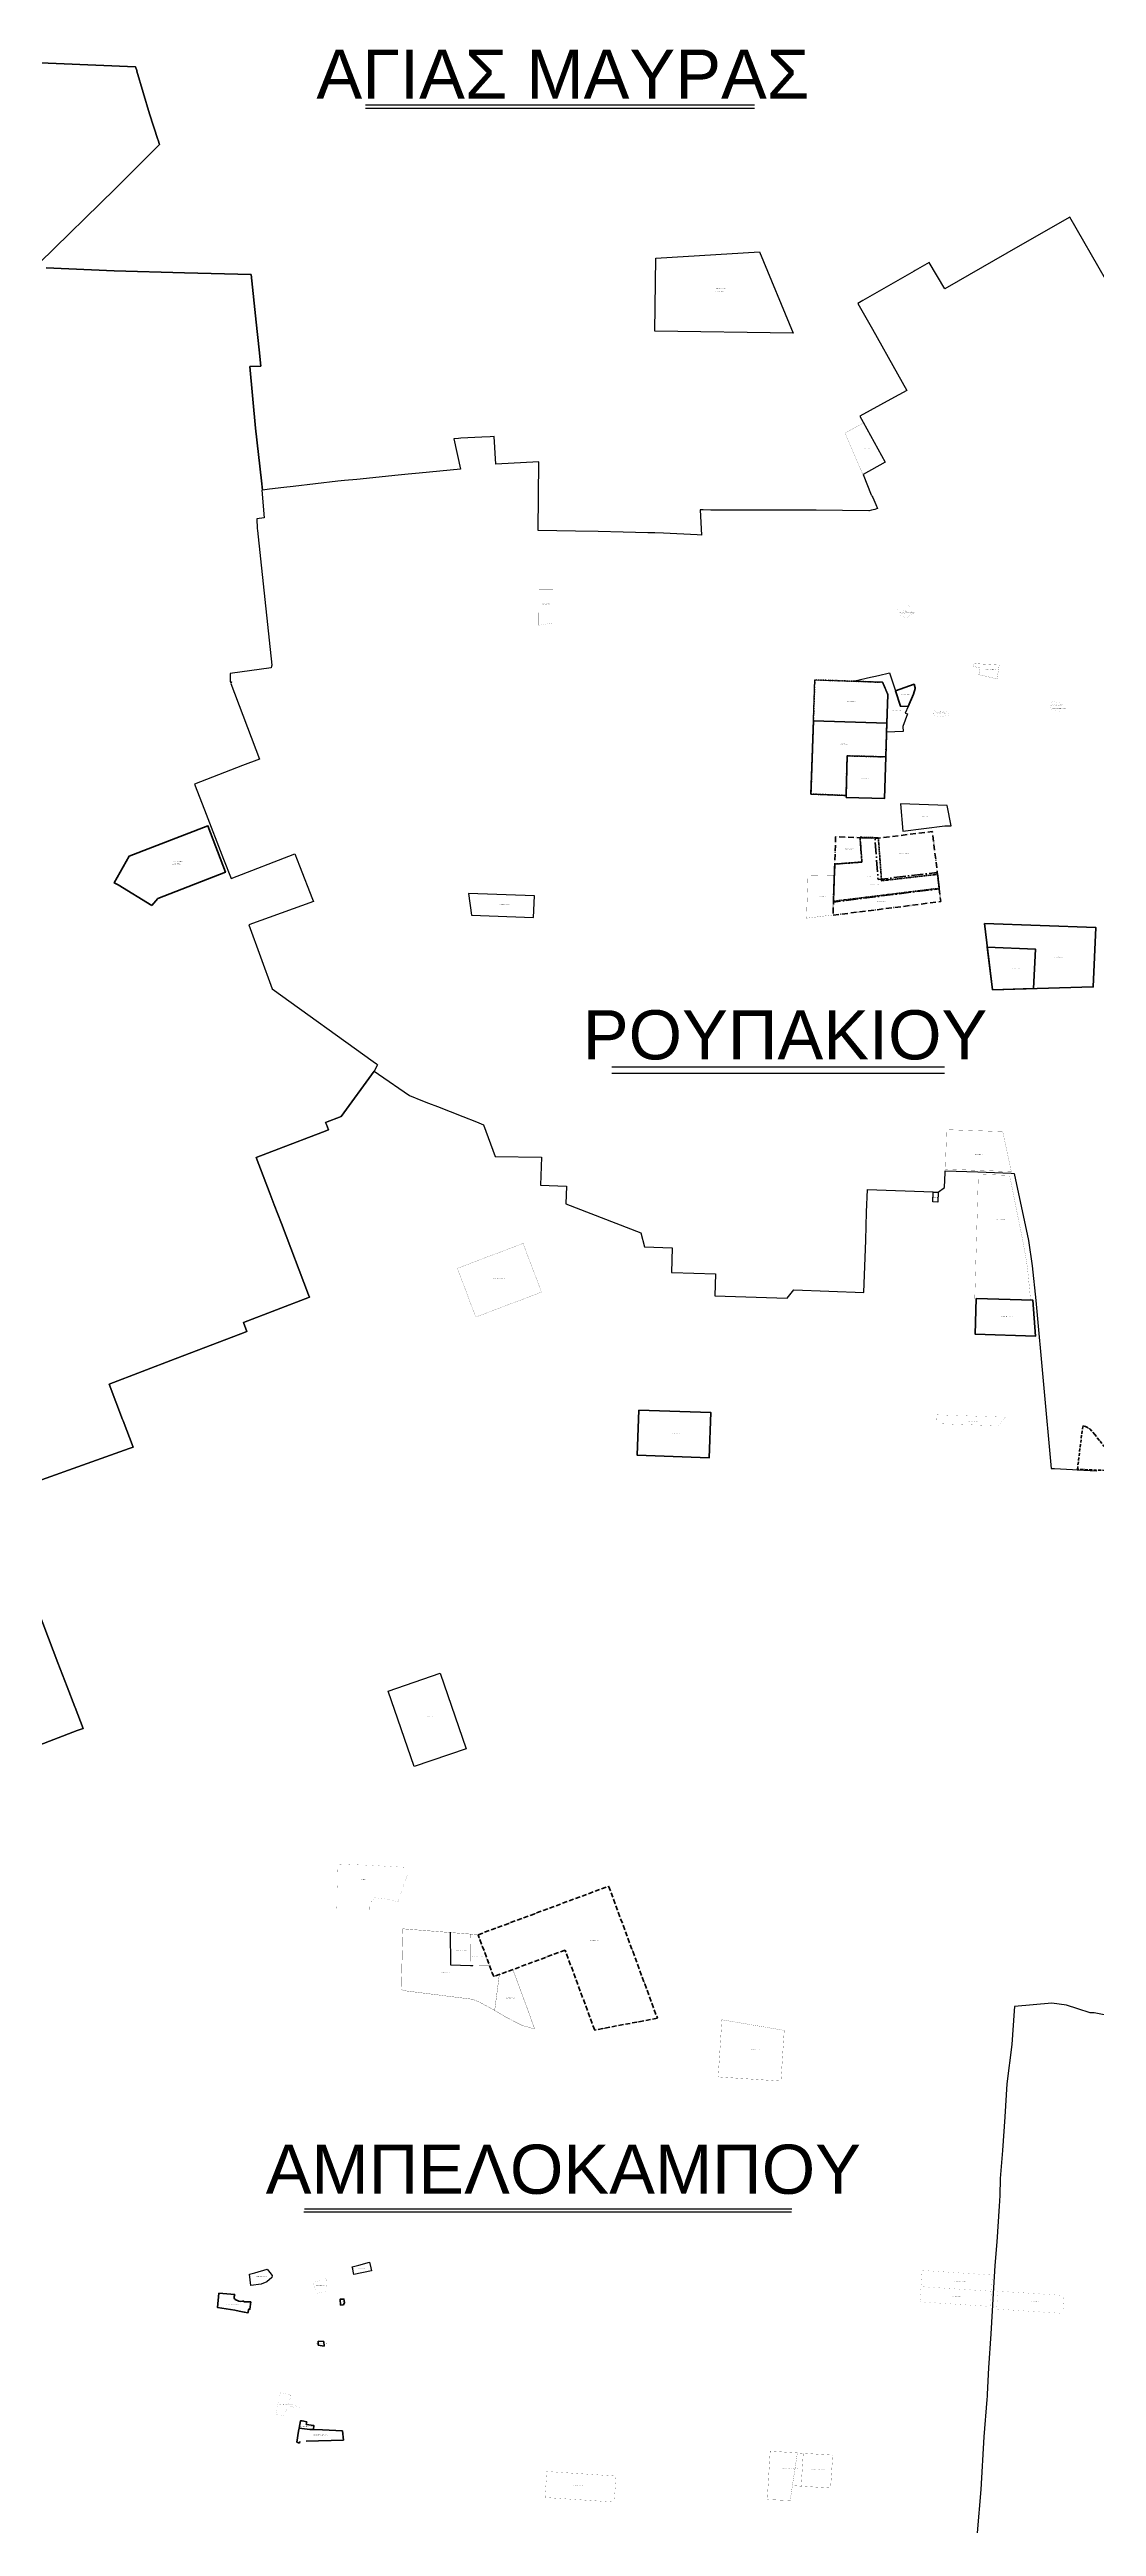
# Model space of a CAD drawing. Header units: metres. Extents: x 245125 to 394351, y 270578 to 4233311.
# Drawn here: x 262653 to 264783, y 4189865 to 4194904 of the extents above; entities that cross this region are included whole.
import ezdxf
from ezdxf.enums import TextEntityAlignment as Align
from ezdxf.lldxf.tags import DXFTag

# ---------------------------------------------------------------- set-up
doc = ezdxf.new("R2010")
doc.units = ezdxf.units.M
for name, pattern in [('3DOT2', [0.75, 0.25, -0.125, 0, -0.125, 0, -0.125, 0, -0.125]), ('AXONAS', [7, 5, -1, 0, -1]), ('DASHDOT', [25.4, 12.7, -6.35, 0, -6.35]), ('DASHDOT_LINE', [18, 12, -3, 0, -3]), ('t-orio', [0.79, 0.5, -0.12, 0.05, -0.12])]:
    doc.linetypes.add(name, pattern=pattern)
for name, color, linetype in [('4178-(1-64)', 129, 'Continuous'), ('4495-(228-329)', 103, 'Continuous'), ('4495-(330-430)', 229, 'Continuous'), ('ASTOTA', 7, 'Continuous'), ('topo2011', 23, 'Continuous'), ('topo2012', 144, 'Continuous'), ('topo2013', 66, 'Continuous'), ('topo2014', 230, 'Continuous'), ('topo2016', 36, 'Continuous'), ('topo2017', 2, 'Continuous'), ('topo2018', 5, 'Continuous'), ('topo2019', 6, 'Continuous'), ('topo2020', 3, 'Continuous'), ('topo2021', 4, 'Continuous'), ('topo2022', 30, 'Continuous'), ('topo2024', 160, 'Continuous'), ('topo2025', 112, 'Continuous'), ('topo2026', 192, 'Continuous'), ('ΗΛΕΙΑ_Ονομασία ΟΤΑ_ΟΚΧΕ', 6, 'Continuous')]:
    doc.layers.add(name, color=color, linetype=linetype)
doc.styles.add('ARIAL', font='arial.ttf')
doc.styles.get("Standard").update_dxf_attribs({"font": 'arial.ttf'})
tags = doc.linetypes.add('DASHDOT2', pattern=[0.5, 0.25, -0.125, 0, -0.125]).pattern_tags.tags
tags[10:11] = [DXFTag(74, 4), DXFTag(75, 0), DXFTag(340, '0'), DXFTag(46, 1.0), DXFTag(50, 0.0), DXFTag(44, 0.0), DXFTag(45, 0.0)]
tags[8:9] = [DXFTag(74, 4), DXFTag(75, 0), DXFTag(340, '0'), DXFTag(46, 1.0), DXFTag(50, 0.0), DXFTag(44, 0.0), DXFTag(45, 0.0)]
tags[6:7] = [DXFTag(74, 4), DXFTag(75, 0), DXFTag(340, '0'), DXFTag(46, 1.0), DXFTag(50, 0.0), DXFTag(44, 0.0), DXFTag(45, 0.0)]
tags[4:5] = [DXFTag(74, 4), DXFTag(75, 0), DXFTag(340, '0'), DXFTag(46, 1.0), DXFTag(50, 0.0), DXFTag(44, 0.0), DXFTag(45, 0.0)]
tags = doc.linetypes.add('HIDDEN', pattern=[0.375, 0.25, -0.125]).pattern_tags.tags
tags[6:7] = [DXFTag(74, 4), DXFTag(75, 0), DXFTag(340, '0'), DXFTag(46, 1.0), DXFTag(50, 0.0), DXFTag(44, 0.0), DXFTag(45, 0.0)]
tags[4:5] = [DXFTag(74, 4), DXFTag(75, 0), DXFTag(340, '0'), DXFTag(46, 1.0), DXFTag(50, 0.0), DXFTag(44, 0.0), DXFTag(45, 0.0)]

msp = doc.modelspace()

# ---------------------------------------------------------------- linework, layer by layer
at = {"layer": '4178-(1-64)', "color": 129, "linetype": 'DASHDOT', "lineweight": 70, "ltscale": 6}
msp.add_lwpolyline([(263156.2, 4190036.7), (263159.9, 4190059.5), (263160.9, 4190065.6), (263182.7, 4190062.8), (263182.7, 4190062.8), (263189.8, 4190062.4), (263208.7, 4190062), (263249, 4190060.3), (263251.1, 4190041.3), (263162.4, 4190038.3), (263161.6, 4190034.7)], close=True, dxfattribs=at)
at = {"layer": '4178-(1-64)', "color": 129, "lineweight": 100}
msp.add_lwpolyline([(263160.9, 4190065.6), (263163.7, 4190080.6), (263166.9, 4190080.1), (263176.4, 4190078.2), (263175.4, 4190073.1), (263190.6, 4190070.9), (263189.8, 4190062.4), (263182.7, 4190062.8), (263160.9, 4190065.6)], dxfattribs=at)
msp.add_lwpolyline([(263160.9, 4190065.6), (263163.7, 4190080.6), (263166.9, 4190080.1), (263176.4, 4190078.2), (263175.4, 4190073.1), (263190.6, 4190070.9), (263189.8, 4190062.4), (263182.7, 4190062.8), (263160.9, 4190065.6)], dxfattribs=at)
at = {"layer": '4495-(228-329)', "color": 103}
for p, q in [((263296, 4194791.6), (264087, 4194791.6)), ((263296, 4194784.5), (264087, 4194784.5)), ((263796.7, 4192821.8), (264473.4, 4192821.8)), ((263797.3, 4192834.9), (264474, 4192834.9)), ((263170.7, 4190505.4), (264162.6, 4190505.4)), ((263171.5, 4190511.9), (264163.4, 4190511.9))]:
    msp.add_line(p, q, dxfattribs=at)
at = {"layer": '4495-(330-430)', "color": 229, "linetype": 't-orio', "lineweight": 60, "ltscale": 10, "const_width": 0.1}
msp.add_lwpolyline([(263217.8, 4190345), (263215.8, 4190344.5), (263200.7, 4190340.3), (263198.3, 4190339.3), (263196.6, 4190342.9), (263195.3, 4190345.8), (263195, 4190346.5), (263190.5, 4190356.7), (263188.2, 4190361.8), (263189.3, 4190362.1), (263195.4, 4190364), (263200.3, 4190365), (263204.2, 4190366.2), (263204, 4190367.7), (263216.3, 4190370.2)], close=True, dxfattribs=at)
at = {"layer": '4495-(330-430)', "color": 229, "linetype": 't-orio', "lineweight": 35, "ltscale": 35, "const_width": 0.3}
msp.add_lwpolyline([(264186.4, 4190014.3), (264182.1, 4189947.4), (264242, 4189943.7), (264246.3, 4190010.6)], close=True, dxfattribs=at)
at = {"layer": 'ASTOTA', "color": 253, "linetype": 'HIDDEN', "ltscale": 0.01}
for points in [[(262631.7, 4194469.6), (262787.5, 4194621.2), (262876.9, 4194711.1), (262874.1, 4194719.6), (262873.7, 4194721.1), (262856.6, 4194773.1), (262830.8, 4194860.1), (262830.4, 4194861.4), (262828.3, 4194868.5), (262504.6, 4194882.3)], [(264801.4, 4194436.8), (264728.8, 4194563.3), (264698.8, 4194546.1), (264600.4, 4194489.7), (264474.4, 4194417.4), (264442.6, 4194470.7), (264413.9, 4194454.3), (264412, 4194453.2), (264321.6, 4194401.5), (264307.3, 4194393.3), (264297.4, 4194387.7), (264327, 4194335), (264378.2, 4194244.1), (264396.9, 4194210.7), (264364.8, 4194193), (264301.5, 4194158.1), (264308.1, 4194146.2), (264352.7, 4194064.8), (264308.4, 4194039.4), (264324.3, 4193998.4), (264325, 4193997.2), (264326.3, 4193994.9), (264327.7, 4193992.8), (264334.1, 4193978.2), (264337.4, 4193970.7), (264335.5, 4193970), (264332.2, 4193968.6), (264325.1, 4193966.8), (264320.7, 4193965.7), (264319.9, 4193965.5), (264212.4, 4193967), (264171, 4193967.1), (264067.2, 4193967.2), (264035.2, 4193967.3), (263998.3, 4193967.3), (263982.8, 4193967.4), (263976.9, 4193967.4), (263979.3, 4193916.4), (263970.4, 4193916.8), (263902.3, 4193919.9), (263884.5, 4193920.7), (263870.3, 4193921), (263819.8, 4193922.1), (263769.3, 4193923.3), (263722.9, 4193924.3), (263647.4, 4193925.9), (263648.8, 4194065.5), (263561.2, 4194060.7), (263557.8, 4194116.9), (263549.3, 4194116.2), (263532.6, 4194115.4), (263489.6, 4194113.2), (263484.8, 4194112.9), (263475.5, 4194112.4), (263489.3, 4194050.5), (263405, 4194042.2), (263382.7, 4194039.9), (263362.1, 4194037.9), (263278.5, 4194029.6), (263253.3, 4194027.1), (263239.8, 4194025.8), (263149, 4194015.2), (263129.4, 4194012.9), (263100.9, 4194009.5), (263086.1, 4194007.8), (263084, 4194026.7), (263072.4, 4194133.5), (263060.4, 4194259.1), (263083.1, 4194259.7), (263079.5, 4194293.1), (263073.4, 4194349.1), (263063, 4194446.3), (262927.9, 4194450), (262784.7, 4194454.1), (262646.3, 4194459.7)]]:
    msp.add_lwpolyline(points, dxfattribs=at)
at = {"layer": 'ASTOTA', "color": 253, "linetype": 'HIDDEN', "ltscale": 300}
for points in [[(262504.6, 4194882.3), (262828.3, 4194868.5), (262830.4, 4194861.4), (262830.8, 4194860.1), (262856.6, 4194773.1), (262873.7, 4194721.1), (262874.1, 4194719.6), (262876.9, 4194711.1), (262787.5, 4194621.2), (262631.7, 4194469.6)], [(262646.3, 4194459.7), (262784.7, 4194454.1), (262927.9, 4194450), (263063, 4194446.3), (263073.4, 4194349.1), (263079.5, 4194293.1), (263083.1, 4194259.7), (263060.4, 4194259.1), (263072.4, 4194133.5), (263084, 4194026.7), (263086.1, 4194007.8), (263085, 4194007.7), (263089.8, 4193951.5), (263074.5, 4193949.1), (263075.5, 4193930), (263076, 4193925.5), (263082.2, 4193867.9), (263105.5, 4193651.9), (263104.9, 4193649.5), (263104.1, 4193646.2), (263020.7, 4193634.8), (263020.7, 4193617.6), (263023, 4193618), (263021.8, 4193614.2), (263080.4, 4193460.7), (263045.5, 4193447.3), (262948.2, 4193409.8), (262968.4, 4193357.5), (263007.1, 4193256.9), (263022.3, 4193217.5), (263152, 4193267.8), (263161.6, 4193243.2), (263187.8, 4193176), (263189.8, 4193170.8), (263058.6, 4193123.6), (263105.8, 4192993.4), (263311.8, 4192845.3), (263318.1, 4192840.7), (263320.5, 4192839), (263313.5, 4192825.7), (263246.4, 4192733.3), (263214.8, 4192721.3), (263216.2, 4192717.6), (263220.5, 4192706.2), (263208.4, 4192701.6), (263119.6, 4192667.8), (263073.7, 4192650.3), (263102.2, 4192575.6), (263110.3, 4192554.2), (263124.8, 4192516.2), (263180.2, 4192370.7), (263181.9, 4192366), (263047.4, 4192314.8), (263054.4, 4192296.3), (263042.4, 4192291.7), (262908.9, 4192240.4), (262774.7, 4192188.8), (262801.8, 4192117.3), (262802.9, 4192114.5), (262823.2, 4192061.1), (262814.9, 4192058.1), (262541, 4191960.3)], [(262541, 4191960.3), (262814.9, 4192058.1), (262823.2, 4192061.1), (262802.9, 4192114.5), (262801.8, 4192117.3), (262774.7, 4192188.8), (262908.9, 4192240.4), (263042.4, 4192291.7), (263054.4, 4192296.3), (263047.4, 4192314.8), (263181.9, 4192366), (263180.2, 4192370.7), (263124.8, 4192516.2), (263110.3, 4192554.2), (263102.2, 4192575.6), (263073.7, 4192650.3), (263119.6, 4192667.8), (263208.4, 4192701.6), (263220.5, 4192706.2), (263216.2, 4192717.6), (263214.8, 4192721.3), (263246.4, 4192733.3), (263313.5, 4192825.7), (263322.1, 4192819.7), (263385.4, 4192776), (263412.1, 4192765.5), (263424.2, 4192760.8), (263442.1, 4192753.7), (263494.2, 4192733.3), (263521.4, 4192722.6), (263535.9, 4192716.9), (263559.4, 4192652.3), (263653.6, 4192650.6), (263651.9, 4192593.6), (263704.9, 4192591.8), (263703.5, 4192555.9), (263856.1, 4192497.1), (263863.4, 4192468.5), (263919.8, 4192466.6), (263918.2, 4192416.3), (263920, 4192416.2), (264008.1, 4192413.3), (264006.6, 4192368.8), (264153.5, 4192364), (264166.9, 4192380.8), (264309.8, 4192375.6), (264313.4, 4192482.1), (264315.3, 4192539), (264316.8, 4192584.9), (264450.7, 4192580.1), (264460.7, 4192579.7), (264474, 4192589.4), (264475, 4192619.4), (264475.1, 4192622.8), (264541.8, 4192620.8), (264609, 4192618.2), (264615.6, 4192617.9), (264644.6, 4192481.5), (264651.7, 4192429.7), (264659.6, 4192359), (264690.6, 4192017.7), (264697.5, 4192017.4), (264734.1, 4192015.5), (264743.5, 4192015), (264783.9, 4192013)], [(262498.1, 4191403.4), (262709.3, 4191484.3), (262721.5, 4191488.9), (262705.1, 4191531.6), (262704.8, 4191532.5), (262689, 4191573.6), (262670.2, 4191622.6), (262620.2, 4191753.4)], [(262620.2, 4191753.4), (262670.2, 4191622.6), (262689, 4191573.6), (262704.8, 4191532.5), (262705.1, 4191531.6), (262721.5, 4191488.9), (262709.3, 4191484.3), (262498.1, 4191403.4)], [(264815.7, 4190903), (264778.3, 4190910.2), (264776.7, 4190910.5), (264769.9, 4190910.5), (264745.1, 4190918.7), (264721.8, 4190925.8), (264692.1, 4190930.1), (264615.9, 4190923.4), (264615.3, 4190914.5), (264610.5, 4190846), (264600.5, 4190766.1), (264596.7, 4190698.8), (264591.7, 4190630.3), (264586.7, 4190573.1), (264586.2, 4190538.9), (264584.7, 4190517), (264580, 4190444.5), (264575.8, 4190396.3), (264572.5, 4190339.7), (264567.9, 4190257.4), (264563.3, 4190187.9), (264560.8, 4190134.9), (264560.5, 4190130.7), (264560, 4190124), (264554, 4190047.8), (264547.7, 4189940.6), (264540.4, 4189852.6)]]:
    msp.add_lwpolyline(points, dxfattribs=at)
at = {"layer": 'topo2011', "color": 23}
for p, q in [((263884.2, 4194331.4), (263886.4, 4194479.8)), ((263886.4, 4194479.8), (264097.3, 4194492.6)), ((264097.3, 4194492.6), (264165.6, 4194327.2)), ((264165.6, 4194327.2), (263884.2, 4194331.4))]:
    msp.add_line(p, q, dxfattribs=at)
at = {"layer": 'topo2012', "color": 144}
msp.add_lwpolyline([(263268.9, 4190393.4), (263282.5, 4190397.2), (263304.3, 4190403.3), (263306.8, 4190391.5), (263308.1, 4190385.5), (263272.4, 4190377.7), (263271.7, 4190380.9), (263269.9, 4190389.5)], close=True, dxfattribs=at)
at = {"layer": 'topo2012', "color": 144, "linetype": 'DASHDOT2', "lineweight": 70, "ltscale": 5}
msp.add_lwpolyline([(262997.5, 4190339.8), (263029.8, 4190337), (263028.9, 4190333.3), (263029, 4190330.3), (263029.7, 4190328.3), (263030.9, 4190327.3), (263038.1, 4190323.7), (263041.5, 4190323.4), (263045.8, 4190323.6), (263048.3, 4190323.9), (263048.4, 4190322.6), (263062.5, 4190322.1), (263062.5, 4190322.1), (263062.5, 4190322.1), (263060.7, 4190307.3), (263058.7, 4190307.6), (263056.7, 4190300.1), (263049.3, 4190301.4), (263039, 4190303.1), (263030, 4190305.4), (262995.1, 4190310.7)], close=True, dxfattribs=at)
at = {"layer": 'topo2013', "color": 66, "linetype": 'HIDDEN', "lineweight": 40, "ltscale": 8}
msp.add_lwpolyline([(264538.2, 4192363.6), (264536.1, 4192290.6), (264659, 4192287.1), (264653.1, 4192360.3), (264538.2, 4192363.6)], dxfattribs=at)
at = {"layer": 'topo2013', "color": 66}
msp.add_lwpolyline([(263342.1, 4191564.9), (263447.9, 4191601.2), (263500.6, 4191447.6), (263394.9, 4191411.3), (263342.1, 4191564.9)], close=True, dxfattribs=at)
at = {"layer": 'topo2014', "color": 230}
msp.add_line((262815, 4193263.3), (262975.3, 4193324.9), dxfattribs=at)
at = {"layer": 'topo2014', "color": 230, "const_width": 0.15}
msp.add_lwpolyline([(263648.8, 4193805), (263677.1, 4193805), (263677.3, 4193768.3), (263677.3, 4193737.7), (263648.4, 4193733)], close=True, dxfattribs=at)
at = {"layer": 'topo2014', "color": 230, "linetype": 'HIDDEN', "lineweight": 40, "ltscale": 6}
msp.add_lwpolyline([(262861.5, 4193163), (262792.6, 4193204.6), (262784.7, 4193208.8), (262815, 4193263.3), (262975.3, 4193324.9), (263010.9, 4193230.4), (262873.7, 4193176.9), (262861.5, 4193163)], dxfattribs=at)
at = {"layer": 'topo2014', "color": 230, "linetype": 'AXONAS', "lineweight": 40, "ltscale": 2}
msp.add_lwpolyline([(263524.9, 4191069.2), (263790.5, 4191167.9), (263889.7, 4190899.4), (263762.1, 4190875.2), (263701.9, 4191037.9), (263556.6, 4190983.9)], close=True, dxfattribs=at)
at = {"layer": 'topo2014', "color": 230, "ltscale": 0.1, "flags": 128}
msp.add_lwpolyline([(263095.8, 4190388.6), (263101.3, 4190382), (263106, 4190376.1), (263105.5, 4190372.1), (263095, 4190362.9), (263083.4, 4190358.3), (263062.4, 4190355.6), (263059.7, 4190378.8), (263059.7, 4190378.8), (263059.7, 4190378.8), (263070.6, 4190381.5), (263095.8, 4190388.6)], dxfattribs=at)
at = {"layer": 'topo2016', "color": 36}
msp.add_line((263251.8, 4190327.9), (263244.2, 4190327.8), dxfattribs=at)
at = {"layer": 'topo2016', "color": 1}
msp.add_line((263199.8, 4190242.5), (263199.5, 4190234.5), dxfattribs=at)
at = {"layer": 'topo2016', "color": 36, "linetype": 'HIDDEN', "lineweight": 40, "ltscale": 3}
msp.add_lwpolyline([(263245.2, 4190315.8), (263251.1, 4190316.4), (263253.4, 4190321), (263251.8, 4190327.9), (263244.2, 4190327.8), (263245.2, 4190315.8)], dxfattribs=at)
at = {"layer": 'topo2016', "color": 36, "linetype": 'DASHDOT', "lineweight": 80, "ltscale": 2}
msp.add_lwpolyline([(263199.5, 4190234.1), (263211.7, 4190232.4), (263211.4, 4190241.5), (263199.8, 4190242.5), (263199.5, 4190234.1)], dxfattribs=at)
at = {"layer": 'topo2017', "color": 2, "linetype": '3DOT2', "lineweight": 40, "ltscale": 6}
msp.add_lwpolyline([(264202, 4193389.5), (264273.5, 4193386.7), (264275.6, 4193467.2), (264354.1, 4193465.1), (264358.4, 4193592.3), (264347.9, 4193616.9), (264209.9, 4193621.8)], close=True, dxfattribs=at)
at = {"layer": 'topo2017', "color": 2}
for points in [[(264207, 4193538.2), (264209.9, 4193621.8), (264347.9, 4193616.9), (264358.4, 4193592.3), (264356.4, 4193533.7)], [(264389.3, 4193516.7), (264355.8, 4193515.5), (264356.4, 4193533.7), (264358.4, 4193592.3), (264347.9, 4193616.9), (264321.6, 4193617.9), (264288, 4193619.1), (264300.4, 4193622), (264317, 4193625.8), (264339.1, 4193630.7), (264361.9, 4193636.3), (264374, 4193599.3), (264384.1, 4193568.3), (264399.9, 4193567.7), (264394, 4193553.9), (264398.1, 4193552.8), (264389.2, 4193526.8)], [(264356.4, 4193533.7), (264207, 4193538.2), (264202, 4193389.5), (264273.5, 4193386.7), (264275.6, 4193467.2), (264354.1, 4193465.1)], [(264356.4, 4193533.7), (264207, 4193538.2), (264202, 4193389.5), (264273.5, 4193386.7), (264275.6, 4193467.2), (264354.1, 4193465.1)], [(264383.9, 4193369.5), (264389, 4193314), (264474.3, 4193324.8), (264487, 4193325.1), (264478.8, 4193366.4)]]:
    msp.add_lwpolyline(points, close=True, dxfattribs=at)
at = {"layer": 'topo2017', "color": 2, "linetype": 'HIDDEN', "lineweight": 40, "ltscale": 6}
for points in [[(264374, 4193599.3), (264384.1, 4193568.3), (264399.9, 4193567.7), (264410.6, 4193592.8), (264414.2, 4193604.1), (264414.2, 4193605.5), (264411.9, 4193612.9), (264374, 4193599.3)], [(264273.4, 4193382.7), (264351.8, 4193380.6), (264354.1, 4193465.1), (264275.6, 4193467.2), (264273.5, 4193386.7)], [(264560.8, 4193078.2), (264659.1, 4193073.7), (264654.5, 4192993.9), (264571.4, 4192991.5)]]:
    msp.add_lwpolyline(points, close=True, dxfattribs=at)
at = {"layer": 'topo2017', "color": 2, "lineweight": 40}
msp.add_lwpolyline([(264273.5, 4193386.7), (264202, 4193389.5), (264207, 4193538.2), (264356.4, 4193533.7), (264354.1, 4193465.1), (264275.6, 4193467.2)], close=True, dxfattribs=at)
at = {"layer": 'topo2017', "color": 2, "linetype": 'DASHDOT_LINE', "lineweight": 80, "flags": 128}
msp.add_lwpolyline([(264246.9, 4193143.1), (264390, 4193161), (264466.2, 4193171.1), (264463, 4193196.9), (264459, 4193230.2), (264448.9, 4193313.5), (264338.3, 4193299.6), (264252.3, 4193302.5), (264247.8, 4193169.9)], close=True, dxfattribs=at)
at = {"layer": 'topo2017', "color": 2, "linetype": 'DASHDOT_LINE', "lineweight": 80, "ltscale": 2, "flags": 128}
msp.add_lwpolyline([(264250.4, 4193247), (264305.7, 4193251.2), (264301.9, 4193300.8), (264332.2, 4193299.8), (264338.5, 4193215.5), (264459, 4193230.2), (264463, 4193196.9), (264247.6, 4193169.9)], close=True, dxfattribs=at)
at = {"layer": 'topo2017', "color": 2, "linetype": 'HIDDEN', "lineweight": 40, "ltscale": 6}
msp.add_lwpolyline([(264554.9, 4193125.9), (264781.7, 4193117.8), (264776.4, 4192997.3), (264571.4, 4192991.5), (264554.9, 4193125.9)], dxfattribs=at)
at = {"layer": 'topo2018', "color": 5, "ltscale": 3}
msp.add_lwpolyline([(263639.5, 4193182.6), (263505.5, 4193187.4), (263511.7, 4193143.2), (263637.9, 4193138.6)], close=True, dxfattribs=at)
at = {"layer": 'topo2018', "color": 5, "lineweight": 40, "flags": 128}
msp.add_lwpolyline([(263851.8, 4192136.5), (263998.2, 4192131.5), (263995, 4192039.4), (263848.6, 4192044.5), (263851.8, 4192136.5)], dxfattribs=at)
at = {"layer": 'topo2018', "color": 5, "linetype": 'DASHDOT_LINE', "lineweight": 60, "ltscale": 0.5}
msp.add_lwpolyline([(264744.1, 4192016), (264755, 4192104.3), (264755, 4192104.3), (264760.8, 4192103.2), (264769.1, 4192098.2), (264779, 4192087.4), (264798.3, 4192062.1), (264822.9, 4192060.7), (264849.2, 4192068.7), (264846.8, 4192011.7)], close=True, dxfattribs=at)
at = {"layer": 'topo2019', "color": 6, "const_width": 0.1, "flags": 128}
msp.add_lwpolyline([(264378.3, 4193765.3), (264400.9, 4193772.9), (264408.6, 4193756.7), (264394, 4193746.2), (264389.5, 4193754), (264384.5, 4193751.4)], close=True, dxfattribs=at)
at = {"layer": 'topo2019', "color": 6, "ltscale": 5}
for points, const_width in [([(264691.1, 4193578.3), (264708.9, 4193575.4), (264708.9, 4193557.8), (264688.9, 4193561.4)], 0.1), ([(264592.2, 4192702.9), (264478.1, 4192706.8), (264475.4, 4192626.5), (264609.6, 4192621.6)], 0.3)]:
    msp.add_lwpolyline(points, close=True, dxfattribs=dict(at, const_width=const_width))
at = {"layer": 'topo2019', "color": 6, "linetype": 'DASHDOT_LINE', "lineweight": 70, "ltscale": 0.2, "flags": 128}
msp.add_lwpolyline([(264250.4, 4193247.1), (264305.7, 4193251.2), (264301.8, 4193301.6), (264338.4, 4193300.6), (264339.1, 4193300.7), (264345.7, 4193213.2), (264459.6, 4193226.3), (264463.1, 4193197.7), (264247.8, 4193171.4)], close=True, dxfattribs=at)
at = {"layer": 'topo2019', "color": 6, "ltscale": 11, "const_width": 0.3}
msp.add_lwpolyline([(264196.1, 4193224.8), (264249.6, 4193223.7), (264246.8, 4193143.6), (264193, 4193137)], close=True, dxfattribs=at)
at = {"layer": 'topo2020', "color": 3, "linetype": 't-orio', "lineweight": 35, "ltscale": 20, "const_width": 0.1}
msp.add_lwpolyline([(264451.4, 4193559.9), (264455.4, 4193558.3), (264455.8, 4193555.6), (264458.8, 4193556.3), (264463.7, 4193556.7), (264466.1, 4193556.8), (264468.3, 4193557), (264472.2, 4193557.6), (264474.6, 4193558), (264477.9, 4193558), (264480.6, 4193558.5), (264481.8, 4193549.3), (264461, 4193546.8), (264452.3, 4193548.7), (264452.2, 4193550.4), (264451.8, 4193556.4)], close=True, dxfattribs=at)
at = {"layer": 'topo2021', "color": 4, "const_width": 0.3}
for points in [[(264307.8, 4194038.9), (264354.4, 4194064.7), (264338.2, 4194093.5), (264309.5, 4194144.8), (264271.3, 4194123.9), (264292.2, 4194075.2)], [(264532.6, 4193655.6), (264534.9, 4193655.3), (264542.2, 4193654.5), (264584.9, 4193651.9), (264580.8, 4193623.8), (264543.5, 4193632.4), (264546.1, 4193646.1), (264531.5, 4193649.4), (264532.4, 4193654.1)]]:
    msp.add_lwpolyline(points, close=True, dxfattribs=at)
at = {"layer": 'topo2021', "color": 4, "lineweight": 80, "ltscale": 20, "const_width": 0.1}
msp.add_lwpolyline([(263236.5, 4191111.8), (263304.5, 4191112.2), (263304.9, 4191136.9), (263312.2, 4191136.6), (263313.3, 4191144.4), (263320.8, 4191143.7), (263335.1, 4191142.2), (263340.2, 4191141.5), (263350.7, 4191138.7), (263360.5, 4191136), (263361.7, 4191135.8), (263363.7, 4191141.5), (263368.5, 4191155.3), (263378, 4191182.5), (263386, 4191206), (263361.1, 4191207.2), (263301.7, 4191210.5), (263248.8, 4191212.6), (263239.2, 4191212.9), (263238.5, 4191179.7), (263237.8, 4191146.8), (263237.5, 4191146.8), (263236.9, 4191125.6), (263236.5, 4191111.8)], dxfattribs=at)
for points in [[(264425.9, 4190353.3), (264569.1, 4190344), (264567.1, 4190313), (264423.9, 4190322.4)], [(264428.1, 4190386.3), (264571.3, 4190376.9), (264569.1, 4190344), (264425.9, 4190353.3), (264427.4, 4190374.9)], [(264582.1, 4190344.1), (264716.8, 4190335.4), (264714.5, 4190298.9), (264579.8, 4190307.7)]]:
    msp.add_lwpolyline(points, close=True, dxfattribs=at)
at = {"layer": 'topo2022', "color": 30, "linetype": 't-orio', "ltscale": 55, "const_width": 0.25}
msp.add_lwpolyline([(264542.6, 4192616.1), (264606.1, 4192613.8), (264607.6, 4192606.6), (264619.1, 4192549.2), (264632.2, 4192484.8), (264639.1, 4192447.2), (264641.1, 4192435.2), (264643.2, 4192418.4), (264646, 4192390.3), (264648.9, 4192359), (264536.3, 4192363.2), (264535.3, 4192363.2)], close=True, dxfattribs=at)
at = {"layer": 'topo2022', "color": 30}
msp.add_lwpolyline([(264460.7, 4192579.5), (264460.1, 4192559.5), (264450.1, 4192559.8), (264450.7, 4192579.8)], close=True, dxfattribs=at)
at = {"layer": 'topo2022', "color": 30, "linetype": 't-orio', "ltscale": 6, "const_width": 0.3}
msp.add_lwpolyline([(263616.4, 4192475.4), (263635.2, 4192425.8), (263653.9, 4192376.3), (263520.2, 4192325.7), (263501.4, 4192375.3), (263482.7, 4192424.8)], close=True, dxfattribs=at)
at = {"layer": 'topo2022', "color": 30, "linetype": 't-orio', "lineweight": -3, "ltscale": 2, "const_width": 0.1}
msp.add_lwpolyline([(264458.4, 4192126.8), (264597.4, 4192122), (264583.2, 4192104.5), (264457.8, 4192108.9)], close=True, dxfattribs=at)
at = {"layer": 'topo2022', "color": 30, "linetype": 't-orio', "ltscale": 15, "const_width": 0.1}
msp.add_lwpolyline([(263122.8, 4190137.5), (263141.2, 4190133.3), (263144.1, 4190131.8), (263139.8, 4190115.8), (263158.5, 4190109.1), (263162.4, 4190107.7), (263160.9, 4190104.2), (263145.9, 4190109.3), (263137.9, 4190112.1), (263133.2, 4190097.3), (263130.9, 4190090.1), (263113, 4190093.4), (263116.3, 4190104.9), (263118.7, 4190121.3), (263120.5, 4190128.4)], close=True, dxfattribs=at)
at = {"layer": 'topo2024', "const_width": 0.2}
msp.add_lwpolyline([(263664.7, 4189977.3), (263805.4, 4189968), (263801.9, 4189915.1), (263661.2, 4189924.4)], close=True, dxfattribs=at)
at = {"layer": 'topo2025', "ltscale": 5}
msp.add_line((263467.9, 4191074.3), (263468.7, 4191007.8), dxfattribs=at)
at = {"layer": 'topo2025', "linetype": 't-orio', "ltscale": 70, "const_width": 0.5}
for points in [[(263371.8, 4191081.2), (263467.9, 4191073.7), (263510, 4191070.4), (263509.1, 4191006.9), (263511.9, 4191006.8), (263511.9, 4191006.4), (263548.3, 4191005.8), (263556.6, 4190983.8), (263568.1, 4190988.1), (263558.7, 4190915.3), (263527.2, 4190932.3), (263513.5, 4190937.9), (263377.3, 4190955), (263370.7, 4190956.8), (263368.7, 4190957.8)], [(263524.5, 4191069.3), (263548.3, 4191005.8), (263511.9, 4191006.4), (263511.9, 4191006.8), (263509.1, 4191006.9), (263510, 4191070.4)], [(263568.1, 4190988.1), (263595.6, 4190998.4), (263626.1, 4190916.1), (263639.9, 4190877.5), (263614, 4190884.9), (263599.5, 4190892.3), (263579, 4190902.9), (263558.7, 4190915.3)]]:
    msp.add_lwpolyline(points, close=True, dxfattribs=at)
at = {"layer": 'topo2025', "ltscale": 5, "flags": 128}
msp.add_lwpolyline([(263468.7, 4191007.8), (263509.6, 4191006.9), (263513.9, 4191006.7)], dxfattribs=at)
at = {"layer": 'topo2025', "linetype": 't-orio', "ltscale": 30, "const_width": 0.3}
for points in [[(264174.4, 4190015.1), (264164.3, 4189948.6), (264159.7, 4189918.2), (264113.2, 4189920.3), (264119.1, 4190018.6)], [(264186.4, 4190014.3), (264182.1, 4189947.4), (264164.3, 4189948.6), (264174.4, 4190015.1)]]:
    msp.add_lwpolyline(points, close=True, dxfattribs=at)
at = {"layer": 'topo2026', "ltscale": 3, "const_width": 0.3}
msp.add_lwpolyline([(264020.8, 4190896.2), (264147.7, 4190874.6), (264141, 4190771.5), (264013.3, 4190779.9), (264017.9, 4190850)], close=True, dxfattribs=at)

# ---------------------------------------------------------------- texts
at = {"layer": '4178-(1-64)', "color": 129, "lineweight": 80, "ltscale": 20, "char_height": 1, "attachment_point": 1}
for insert, width in [((263163.2, 4190069.1), 34.98), ((263188.7, 4190051.9), 32.4)]:
    msp.add_mtext('1 KATΣΑΠΡΙΝΗ ΑΜΠΕΛΟΚΑΜΠΟΣ-ΑΥΘ.4178', dxfattribs=dict(at, insert=insert, width=width))
at = {"layer": '4495-(228-329)', "color": 103, "lineweight": 80, "ltscale": 20, "insert": (264690.6, 4193564.3), "char_height": 1, "width": 39.774, "attachment_point": 1}
msp.add_mtext('327 ΣΤΑΥΡΟΠΟΥΛΟΣ AΘΑΝΑΣΙΟΣ-ΑΥΘ.4495', dxfattribs=at)
at = {"layer": '4495-(330-430)', "color": 229, "lineweight": 80, "ltscale": 20, "char_height": 1, "attachment_point": 1}
for s, insert, width in [('396 ΜΠΙΚΟΣ ΔΙΟΝΥΣΙΟΣ ΡΟΥΠΑΚΙ-ΑΥΘ.4495', (264383, 4193758.2), 31.45), ('426 ΖΑΦΕΙΡΟΠΟΥΛΟΣ ΗΛΙΑΣ ΣΚΟΥΠΕΪΚΑ-ΑΥΘ.4495', (264200.5, 4189982.4), 39.148)]:
    msp.add_mtext(s, dxfattribs=dict(at, insert=insert, width=width))
at = {"layer": '4495-(330-430)', "color": 229, "insert": (263195.1, 4190356.6), "char_height": 1, "width": 22.899, "attachment_point": 1}
msp.add_mtext('386 TΣΑΚΟΠΙΑΚΟΣ-ΑΥΘ.4495', dxfattribs=at)
at = {"layer": 'topo2011', "color": 23, "insert": (264009.7, 4194418.7), "char_height": 1, "width": 28.291, "attachment_point": 1}
msp.add_mtext('ΘΕΜΗΣ ΡΕΓΚΛΗΣ-11(ορθογωνιες)', dxfattribs=at)
at = {"layer": 'topo2012', "color": 144, "lineweight": 35, "ltscale": 2, "char_height": 1, "width": 2.244, "attachment_point": 1}
for s, insert in [('ΑΛΕΞΗΣ ', (262901.7, 4193247.8)), ('ΝΤΑΛΑΜΑΡΑΣ-12', (262907.9, 4193247.8))]:
    msp.add_mtext(s, dxfattribs=dict(at, insert=insert))
at = {"layer": 'topo2012', "color": 144, "char_height": 1, "attachment_point": 1}
for s, insert, width in [('ΛΑΜΠΙΑ ΑΜΠΕΛΟΚΑΜΠΟΣ-12', (263278.8, 4190390), 27.613), ('ΚΑΝΕΛΛΑ ΓΑΣΠΑΡΗ-12(ορθογωνιες)', (263013.6, 4190317.5), 29.598)]:
    msp.add_mtext(s, dxfattribs=dict(at, insert=insert, width=width))
at = {"layer": 'topo2013', "color": 66, "lineweight": 80, "ltscale": 20, "insert": (264589.5, 4192327.6), "char_height": 1, "width": 24.633, "attachment_point": 1}
msp.add_mtext('ΜΑΓΚΑΦΑΣ ΑΜΠΕΛΟΚΑΜΠΟΣ-13', dxfattribs=at)
at = {"layer": 'topo2013', "color": 66, "insert": (263420.1, 4191513), "char_height": 1, "width": 17.574, "attachment_point": 1}
msp.add_mtext('ΜΗΤΡΟΠΟΥΛΟΣ-13', dxfattribs=at)
at = {"layer": 'topo2014', "color": 230, "char_height": 1, "attachment_point": 1}
for s, insert, width in [('ΑΝΤΩΝΑΚΟΠΟΥΛΟΣ-14', (263655.5, 4193776.7), 17.175), ('ΜΠΡΙΤΣΑΣ ΑΜΠΕΛΟΚΑΜΠΟΣ-14', (263749.7, 4191057.7), 27.428), ('ΚΑΤΣΙΛΗΡΑ ΑΜΠΕΛΟΚΑΜΠΟΣ-14', (263072.5, 4190374.7), 23.351)]:
    msp.add_mtext(s, dxfattribs=dict(at, insert=insert, width=width))
at = {"layer": 'topo2014', "color": 230, "lineweight": 35, "ltscale": 2, "char_height": 1, "width": 3.916, "attachment_point": 1}
for s, insert in [('NTAΛΑΜΑΡΑΣ ', (262905.6, 4193252.6)), ('ΑΛΕΞΗΣ-14', (262915.7, 4193252.6))]:
    msp.add_mtext(s, dxfattribs=dict(at, insert=insert))
at = {"layer": 'topo2016', "color": 36, "char_height": 1, "attachment_point": 1}
for s, insert, width in [('ΜΑΓΚΑΦΑ-16', (263245.1, 4190322.8), 17.574), ('ΚΑΤΣΙΛΗΡΑΣ ΑΜΠΕΛΟΚΑΜΠΟΣ-16', (263195.3, 4190238.3), 26.099)]:
    msp.add_mtext(s, dxfattribs=dict(at, insert=insert, width=width))
at = {"layer": 'topo2017', "color": 2, "char_height": 1, "attachment_point": 1}
for s, insert, width in [('ΡΕΓΚΛΗΣ ΑΘΑΝΑΣΙΟΣ-17', (264275.2, 4193578.5), 17.175), ('ΡΕΓΚΛΗΣ ΑΘΑΝΑΣΙΟΣ-17', (264386.7, 4193593), 17.175), ('ΡΕΓΚΛΗΣ ΑΘΑΝΑΣΙΟΣ-17', (264367.8, 4193559.7), 17.175), ('ΡΕΓΚΛΗΣ ΑΘΑΝΑΣΙΟΣ-17', (264260.2, 4193492), 17.175), ('ΡΕΓΚΛΗΣ ΑΘΑΝΑΣΙΟΣ-17', (264305.2, 4193421.7), 17.175), ('ΡΕΓΚΛΗΣ ΑΘΑΝΑΣΙΟΣ-17', (264428.2, 4193343.7), 17.175), ('ΡΕΓΚΛΗΣ ΠΑΝΑΓΙΩΤΗΣ-17', (264271.2, 4193278.1), 27.933), ('ΡΕΓΚΛΗΣ ΠΑΝΑΓΙΩΤΗΣ-17', (264382.6, 4193268.7), 31.64), ('ΡΕΓΚΛΗΣ ΠΑΝΑΓΙΩΤΗΣ-17', (264323, 4193206.8), 36.911), ('ΡΕΓΚΛΗΣ ΠΑΝΑΓΙΩΤΗΣ-17', (264336.3, 4193171.7), 37.73), ('ΡΕΓΚΛΗΣ ΑΘΑΝΑΣΙΟΣ-17', (264609.7, 4193034.4), 17.175), ('ΡΕΓΚΛΗΣ ΑΘΑΝΑΣΙΟΣ-17', (264696.6, 4193058.4), 17.175)]:
    msp.add_mtext(s, dxfattribs=dict(at, insert=insert, width=width))
at = {"layer": 'topo2018', "color": 5, "char_height": 1, "attachment_point": 1}
for s, insert, width in [('ΛΕΚΑ ΘΕΟΔΩΡΑΚΟΠΟΥΛΟΣ-18', (263567.5, 4193165.1), 21.368), ('ΓΙΑΛΑΜΑΣ ΠΑΛΙΟΧΩΡΙ-18', (263918.7, 4192089.1), 17.616)]:
    msp.add_mtext(s, dxfattribs=dict(at, insert=insert, width=width))
at = {"layer": 'topo2019', "color": 6, "lineweight": 80, "ltscale": 20, "char_height": 1, "attachment_point": 1}
for s, insert, width in [('ΜΠΙΚΟΣ-19', (264389.5, 4193762.5), 4.974), ('ΣΤΑΥΡΟΠΟΥΛΟΣ (ΠΡΟΕΔΡΟΣ)-19', (264690.6, 4193571.3), 24.714), ('ΡΕΓΚΛΗΣ ΑΠΟΣΤΟΛΗΣ-19', (264310.7, 4193221.5), 19.825), ('ΡΕΓΚΛΗΣ ΑΠΟΣΤΟΛΗΣ-19', (264219, 4193181.8), 20.05), ('ΡΕΓΚΛΗΣ ΡΟΥΠΑΚΙ-19', (264535.7, 4192656.4), 15.072)]:
    msp.add_mtext(s, dxfattribs=dict(at, insert=insert, width=width))
at = {"layer": 'topo2020', "color": 3, "insert": (264459.9, 4193554.8), "char_height": 1, "width": 4.974, "attachment_point": 1}
msp.add_mtext(' ΚΑΛΦΑΓΙΑΝ-ΡΟΥΠΑΚΙ-20', dxfattribs=at)
at = {"layer": 'topo2021', "insert": (264007.4, 4194412.2), "char_height": 1, "width": 28.291, "attachment_point": 1}
msp.add_mtext('ΡΕΓΚΛΗΣ ΑΓΙΑ ΜΑΥΡΑ-21', dxfattribs=at)
at = {"layer": 'topo2021', "color": 4, "char_height": 1, "attachment_point": 1}
for s, insert, width in [('ΘΕΟΔΩΡΑΚΟΠΟΥΛΟΣ-21', (264305.8, 4194092.8), 4.974), ('ΣΤΑΘΑΚΟΠΟΥΛΟΣ ΡΟΥΠΑΚΙ-21', (264555.9, 4193643.1), 46.249)]:
    msp.add_mtext(s, dxfattribs=dict(at, insert=insert, width=width))
at = {"layer": 'topo2021', "color": 4, "lineweight": 80, "ltscale": 20, "char_height": 1, "attachment_point": 1}
for s, insert, width in [('ΠΑΠΑΔΑΚΟΣ-21', (263286.6, 4191181.8), 4.974), ('ΠΑΠΑΜΑΝΩΛΟΠΟΥΛΟΣ ΚΩΣΤΑΣ-21', (264492.3, 4190363.7), 28.01), ('ΠΑΠΑΜΑΝΩΛΟΠΟΥΛΟΣ-21', (264489, 4190334.2), 4.974), ('ΠΑΠΑΜΑΝΩΛΟΠΟΥΛΟΣ-21', (264648.2, 4190323), 4.974)]:
    msp.add_mtext(s, dxfattribs=dict(at, insert=insert, width=width))
at = {"layer": 'topo2022', "color": 30, "lineweight": 80, "ltscale": 20, "char_height": 1, "attachment_point": 1}
for s, insert, width in [('ΜΠΕΛΕΚΟΥΚΙΑ-22', (264449.7, 4192569.6), 13.88), ('ΑΘΑΝΑΣΟΠΟΥΛΟΥ ΜΑΡΙΑ-22', (264577.3, 4192525.4), 23.353), ('ΠΑΠΑΜΑΝΩΛΟΠΟΥΛΟΣ ΑΜΠΕΛΟΚΑΜΠΟΣ-22', (263554.2, 4192404.4), 32.798), ('ΑΘΑΝΑΣΟΠΟΥΛΟΥ ΜΑΡΙΑ-22', (264522.3, 4192113.7), 22.177), ('ΠΡΟΚΟΠΗ ΑΜΠΕΛΟΚΑΜΠΟΣ-22', (263119.3, 4190114.4), 26.116)]:
    msp.add_mtext(s, dxfattribs=dict(at, insert=insert, width=width))
at = {"layer": 'topo2024', "ltscale": 18, "insert": (263718.2, 4189950.1), "char_height": 1, "width": 25.275, "attachment_point": 1}
msp.add_mtext('ΣΙΔΕΡΗΣ ΑΜΠΕΛΟΚΑΜΠΟΣ-24', dxfattribs=at)
at = {"layer": 'topo2025', "lineweight": 80, "ltscale": 20, "char_height": 1, "attachment_point": 1}
for s, insert, width in [('ΜΠΡΙΤΣΑΣ ΑΜΠΕΛΟΚΑΜΠΟΣ-25', (263480.3, 4191037), 39.565), ('ΜΠΡΙΤΣΑΣ ΑΜΠΕΛΟΚΑΜΠΟΣ-25', (263512.7, 4191025.9), 39.565), ('ΜΠΡΙΤΣΑΣ ΑΜΠΕΛΟΚΑΜΠΟΣ-25', (263445.9, 4190993.4), 39.565), ('ΜΠΡΙΤΣΑΣ ΑΜΠΕΛΟΚΑΜΠΟΣ-25', (263578.8, 4190941.1), 39.565), ('ΖΑΦΕΙΡΟΠΟΥΛΟΣ (ΣΚΟΥΠΑΣ) ΑΜΠΕΛΟΚΑΜΠΟΣ-25', (264144.3, 4189984.5), 39.148)]:
    msp.add_mtext(s, dxfattribs=dict(at, insert=insert, width=width))
at = {"layer": 'topo2026', "insert": (264074.2, 4190837), "char_height": 1, "width": 27.428, "attachment_point": 1}
msp.add_mtext('ΑΜΠΕΛΟΚΑΜΠΟΣ ΑΝΑΔΑΣΜΟΣ-26', dxfattribs=at)
at = {"layer": 'ΗΛΕΙΑ_Ονομασία ΟΤΑ_ΟΚΧΕ', "color": 253, "style": 'ARIAL'}
for s, p in [('ΑΓΙΑΣ ΜΑΥΡΑΣ', (263697.3, 4194854)), ('ΡΟΥΠΑΚΙΟΥ', (264149.4, 4192899.8)), ('ΑΜΠΕΛΟΚΑΜΠΟΥ', (263698.3, 4190592.2))]:
    msp.add_text(s, height=100, dxfattribs=at).set_placement(p, align=Align.MIDDLE)

doc.saveas('drawing.dxf')
